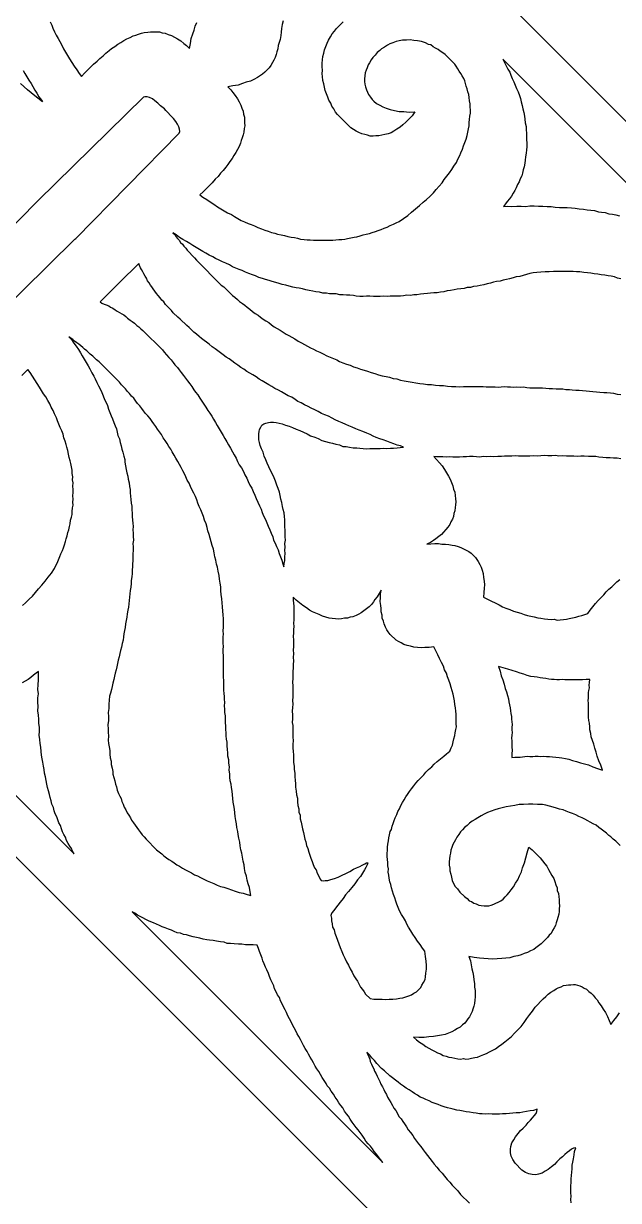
# Model space of a CAD drawing. Extents: x -535 to 535, y -535 to 535.
# Drawn here: x 187.3 to 256.1, y 240.6 to 376.6 of the extents above; entities that cross this region are included whole.
import ezdxf

# ---------------------------------------------------------------- set-up
doc = ezdxf.new("R2010")
doc.units = 0
doc.layers.add('LAYER_1', color=18, linetype='CONTINUOUS')
doc.layers.add('LAYER_2', color=150, linetype='CONTINUOUS')

msp = doc.modelspace()

# ---------------------------------------------------------------- linework, layer by layer
at = {"layer": 'LAYER_1'}
for points in [[(190.41, 376.82), (190.58, 376.43), (190.7, 376.07), (190.9, 375.65), (191.07, 375.26), (191.3, 374.87), (191.5, 374.52), (191.74, 374.13), (191.94, 373.71), (192.17, 373.32), (192.41, 372.93), (192.64, 372.54), (192.91, 372.12), (193.18, 371.7), (193.46, 371.28), (193.73, 370.86), (194, 370.51), (194.38, 370.89), (194.72, 371.23), (195.06, 371.57), (195.4, 371.91), (195.81, 372.25), (196.15, 372.59), (196.53, 372.9), (196.83, 373.2), (197.2, 373.51), (197.5, 373.74), (197.88, 373.97), (198.21, 374.24), (198.55, 374.43), (198.92, 374.67), (199.25, 374.86), (199.62, 375.02), (199.99, 375.18), (200.28, 375.27), (200.61, 375.39), (200.94, 375.51), (201.27, 375.57), (201.67, 375.62), (202, 375.67), (202.32, 375.65), (202.68, 375.66), (203.01, 375.64), (203.33, 375.55), (203.69, 375.49), (204.04, 375.36), (204.4, 375.23), (204.75, 375.03), (205.11, 374.83), (205.49, 374.6), (205.84, 374.32), (206.16, 374.08), (206.5, 373.74), (206.6, 374.32), (206.7, 374.9), (206.87, 375.42), (207.03, 375.86), (207.16, 376.33), (207.36, 376.74)], [(217.31, 376.93), (217.22, 376.49), (217.12, 376.05), (217.1, 375.62), (217.05, 375.22), (216.96, 374.78), (216.87, 374.41), (216.75, 374.08), (216.69, 373.68), (216.57, 373.35), (216.52, 373.02), (216.4, 372.69), (216.24, 372.4), (216.08, 372.1), (215.89, 371.77), (215.69, 371.5), (215.47, 371.28), (215.2, 371.01), (214.94, 370.75), (214.6, 370.55), (214.34, 370.36), (213.94, 370.16), (213.53, 369.96), (213.05, 369.83), (212.61, 369.67), (212.1, 369.5), (211.52, 369.4), (210.93, 369.31), (211.28, 368.96), (211.52, 368.65), (211.79, 368.3), (212.03, 367.91), (212.23, 367.56), (212.43, 367.2), (212.56, 366.85), (212.69, 366.49), (212.74, 366.13), (212.84, 365.81), (212.86, 365.49), (212.84, 365.13), (212.87, 364.8), (212.82, 364.47), (212.76, 364.07), (212.71, 363.75), (212.59, 363.42), (212.46, 363.09), (212.38, 362.79), (212.22, 362.42), (212.06, 362.06), (211.86, 361.72), (211.63, 361.35), (211.43, 361.02), (211.17, 360.68), (210.93, 360.31), (210.7, 360.01), (210.4, 359.63), (210.09, 359.33), (209.79, 358.95), (209.45, 358.61), (209.1, 358.2), (208.76, 357.86), (208.42, 357.52), (208.08, 357.18), (207.7, 356.8), (208.05, 356.53), (208.48, 356.26), (208.9, 355.99), (209.32, 355.72), (209.74, 355.45), (210.13, 355.21), (210.51, 354.98), (210.9, 354.74), (211.33, 354.54), (211.71, 354.31), (212.07, 354.1), (212.45, 353.87), (212.84, 353.71), (213.27, 353.51), (213.62, 353.38), (214.01, 353.22), (214.41, 353.05), (214.8, 352.89), (215.19, 352.73), (215.58, 352.63), (215.97, 352.47), (216.36, 352.38), (216.68, 352.29), (217.08, 352.19), (217.47, 352.1), (217.86, 352.01), (218.26, 351.92), (218.62, 351.87), (218.98, 351.81), (219.33, 351.68), (219.73, 351.66), (220.09, 351.61), (220.45, 351.62), (220.81, 351.56), (221.17, 351.58), (221.57, 351.56), (221.93, 351.58), (222.29, 351.59), (222.69, 351.58), (223.05, 351.59), (223.41, 351.61), (223.74, 351.66), (224.1, 351.67), (224.46, 351.69), (224.76, 351.78), (225.12, 351.86), (225.52, 351.92), (225.85, 351.97), (226.22, 352.06), (226.55, 352.18), (226.91, 352.27), (227.28, 352.36), (227.61, 352.48), (227.97, 352.57), (228.3, 352.69), (228.63, 352.82), (229, 352.98), (229.33, 353.1), (229.7, 353.26), (230.07, 353.42), (230.37, 353.58), (230.74, 353.74), (231.22, 354.09), (231.71, 354.43), (232.16, 354.81), (232.61, 355.2), (233.06, 355.58), (233.51, 355.96), (233.88, 356.26), (234.26, 356.64), (234.68, 357.06), (234.98, 357.43), (235.36, 357.81), (235.7, 358.22), (235.94, 358.6), (236.24, 358.97), (236.55, 359.35), (236.82, 359.76), (237.05, 360.13), (237.33, 360.54), (237.52, 360.94), (237.72, 361.35), (237.85, 361.68), (238.04, 362.09), (238.17, 362.49), (238.33, 362.86), (238.46, 363.26), (238.58, 363.67), (238.64, 364.07), (238.73, 364.43), (238.82, 364.8), (238.83, 365.16), (238.85, 365.52), (238.9, 365.92), (238.95, 366.25), (238.97, 366.61), (238.91, 366.97), (238.93, 367.33), (238.87, 367.69), (238.82, 368.05), (238.76, 368.41), (238.66, 368.73), (238.57, 369.05), (238.48, 369.37), (238.38, 369.69), (238.32, 369.98), (238.19, 370.26), (238.02, 370.58), (237.85, 370.83), (237.65, 371.11), (237.52, 371.39), (237.31, 371.67), (237.14, 371.91), (236.04, 373.02), (235.76, 373.23), (235.48, 373.43), (235.23, 373.6), (234.91, 373.77), (234.67, 373.94), (234.39, 374.14), (234.1, 374.2), (233.78, 374.37), (233.32, 374.53), (232.85, 374.62), (232.42, 374.67), (231.99, 374.72), (231.56, 374.7), (231.12, 374.68), (230.72, 374.63), (230.36, 374.54), (229.99, 374.38), (229.66, 374.26), (229.36, 374.1), (229.03, 373.9), (228.69, 373.71), (228.47, 373.48), (228.17, 373.25), (227.94, 372.95), (227.67, 372.69), (227.48, 372.43), (227.28, 372.09), (227.16, 371.83), (227.04, 371.5), (226.92, 371.24), (226.8, 370.91), (226.75, 370.59), (226.73, 370.22), (226.72, 369.93), (226.74, 369.61), (226.84, 369.29), (226.93, 368.97), (227.06, 368.68), (227.19, 368.4), (227.4, 368.12), (227.6, 367.84), (227.81, 367.63), (228.12, 367.39), (228.48, 367.19), (228.83, 366.99), (229.22, 366.83), (229.68, 366.67), (230.18, 366.55), (230.72, 366.46), (231.26, 366.45), (231.87, 366.37), (232.53, 366.4), (232.22, 365.95), (231.84, 365.57), (231.5, 365.23), (231.16, 364.89), (230.82, 364.62), (230.45, 364.39), (230.11, 364.19), (229.78, 364), (229.45, 363.87), (229.08, 363.79), (228.72, 363.7), (228.39, 363.65), (228.03, 363.63), (227.7, 363.58), (227.38, 363.6), (227.06, 363.7), (226.74, 363.79), (226.41, 363.88), (226.06, 364.01), (225.74, 364.18), (225.46, 364.38), (225.14, 364.55), (223.59, 366.11), (223.38, 366.39), (223.18, 366.74), (222.94, 367.06), (222.81, 367.41), (222.61, 367.76), (222.48, 368.12), (222.32, 368.51), (222.19, 368.87), (222.1, 369.26), (222.01, 369.65), (221.92, 370.05), (221.86, 370.48), (221.84, 370.8), (221.86, 371.24), (221.84, 371.63), (221.82, 372.03), (221.88, 372.43), (221.89, 372.79), (222.02, 373.19), (222.11, 373.56), (222.24, 373.96), (222.4, 374.33), (222.56, 374.7), (222.79, 375.07), (222.99, 375.41), (223.25, 375.74), (223.48, 376.04), (223.86, 376.42), (224.24, 376.8)], [(263.84, 351.34), (242.7, 372.48), (242.9, 372.13), (243.1, 371.71), (243.3, 371.36), (243.5, 371), (243.63, 370.65), (243.79, 370.26), (243.96, 369.87), (244.12, 369.48), (244.28, 369.09), (244.48, 368.73), (244.61, 368.31), (244.74, 367.95), (244.83, 367.56), (244.92, 367.16), (245.01, 366.77), (245.14, 366.34), (245.19, 365.91), (245.25, 365.55), (245.3, 365.12), (245.39, 364.73), (245.41, 364.33), (245.43, 363.93), (245.45, 363.54), (245.43, 363.17), (245.49, 362.82), (245.47, 362.38), (245.45, 362.02), (245.4, 361.62), (245.34, 361.22), (245.29, 360.82), (245.24, 360.49), (245.15, 360.05), (245.06, 359.69), (244.97, 359.32), (244.88, 359.03), (244.72, 358.66), (244.6, 358.33), (244.4, 358), (244.24, 357.63), (244.09, 357.33), (243.89, 357), (243.7, 356.66), (243.47, 356.36), (243.2, 356.03), (243, 355.77), (242.77, 355.47), (243.28, 355.49), (243.75, 355.47), (244.33, 355.5), (244.84, 355.52), (245.34, 355.47), (245.81, 355.53), (246.32, 355.55), (246.82, 355.5), (247.33, 355.52), (247.83, 355.47), (248.3, 355.46), (248.74, 355.41), (249.24, 355.36), (249.71, 355.34), (250.14, 355.36), (250.65, 355.31), (251.08, 355.26), (251.51, 355.2), (252.01, 355.15), (252.44, 355.1), (252.88, 355.05), (253.31, 354.99), (253.74, 354.87), (254.09, 354.81), (254.53, 354.76), (254.95, 354.63), (255.38, 354.58), (255.78, 354.49), (256.17, 354.4)], [(187.27, 371.19), (187.47, 370.83), (187.71, 370.45), (187.94, 370.06), (188.18, 369.67), (188.38, 369.32), (188.62, 368.93), (188.85, 368.55), (189.09, 368.16), (189.4, 367.77), (189.51, 367.58), (188.63, 368.27), (187.79, 368.96), (186.97, 369.67)], [(181.11, 339.76), (193.24, 351.68), (193.35, 351.79), (205.31, 363.96), (205.36, 364.14), (205.33, 364.4), (205.27, 364.68), (205.1, 365), (204.9, 365.28), (204.63, 365.63), (204.32, 365.94), (203.94, 366.39), (203.76, 366.57), (203.59, 366.74), (203.14, 367.12), (202.83, 367.43), (202.48, 367.7), (202.2, 367.91), (201.88, 368.07), (201.59, 368.13), (201.34, 368.16), (201.16, 368.11), (188.99, 356.15), (188.88, 356.04), (176.95, 343.91)], [(256.35, 347.11), (255.96, 347.2), (255.61, 347.33), (255.21, 347.42), (254.89, 347.44), (254.49, 347.53), (254.06, 347.58), (253.7, 347.64), (253.27, 347.69), (252.88, 347.78), (252.48, 347.8), (252.05, 347.85), (251.62, 347.91), (251.22, 347.93), (250.83, 347.94), (250.36, 347.96), (249.92, 347.94), (249.45, 347.96), (249.02, 347.94), (248.55, 347.95), (248.04, 347.93), (247.61, 347.91), (247.1, 347.89), (246.63, 347.83), (246.19, 347.81), (245.83, 347.72), (245.43, 347.6), (245.06, 347.51), (244.66, 347.38), (244.26, 347.33), (243.89, 347.24), (243.49, 347.11), (243.12, 347.02), (242.76, 346.94), (242.39, 346.85), (241.99, 346.79), (241.63, 346.71), (241.26, 346.62), (240.9, 346.53), (240.49, 346.4), (240.09, 346.35), (239.73, 346.26), (239.33, 346.21), (238.96, 346.12), (238.6, 346.1), (238.24, 346.01), (237.84, 345.96), (237.44, 345.91), (237.07, 345.82), (236.67, 345.76), (236.27, 345.71), (235.9, 345.62), (235.51, 345.57), (235.11, 345.51), (234.74, 345.5), (234.34, 345.44), (233.98, 345.43), (233.58, 345.37), (233.18, 345.32), (232.78, 345.27), (232.42, 345.25), (232.02, 345.2), (231.62, 345.21), (231.22, 345.16), (230.89, 345.11), (230.46, 345.09), (230.14, 345.11), (229.7, 345.09), (229.34, 345.08), (228.94, 345.09), (228.51, 345.08), (228.15, 345.06), (227.75, 345.08), (227.35, 345.1), (226.96, 345.12), (226.56, 345.06), (226.16, 345.08), (225.76, 345.1), (225.44, 345.19), (225.04, 345.21), (224.65, 345.23), (224.25, 345.25), (223.85, 345.27), (223.46, 345.36), (223.06, 345.38), (222.67, 345.39), (222.31, 345.45), (221.91, 345.47), (221.52, 345.56), (221.09, 345.61), (220.73, 345.67), (220.33, 345.76), (219.94, 345.85), (219.55, 345.94), (219.15, 346.03), (218.83, 346.06), (218.44, 346.15), (218.01, 346.27), (217.61, 346.36), (217.22, 346.45), (216.87, 346.58), (216.47, 346.67), (216.04, 346.8), (215.69, 346.93), (215.29, 347.02), (214.94, 347.15), (214.51, 347.27), (214.12, 347.44), (213.76, 347.57), (213.37, 347.73), (212.98, 347.89), (212.59, 348.06), (212.24, 348.19), (211.85, 348.35), (211.46, 348.51), (211.1, 348.71), (210.68, 348.91), (210.29, 349.07), (209.94, 349.28), (209.51, 349.47), (209.19, 349.64), (208.77, 349.84), (208.38, 350.07), (208.03, 350.28), (207.64, 350.51), (207.26, 350.75), (206.87, 350.98), (206.52, 351.18), (206.13, 351.42), (205.74, 351.66), (205.35, 351.89), (204.97, 352.2), (204.58, 352.44), (204.79, 352.23), (204.93, 352.02), (205.1, 351.77), (205.3, 351.56), (205.47, 351.32), (205.68, 351.11), (205.85, 350.87), (206.06, 350.66), (206.23, 350.41), (207.09, 349.55), (207.3, 349.27), (210.17, 346.39), (210.45, 346.19), (211.45, 345.19), (211.73, 344.98), (212.05, 344.74), (212.29, 344.5), (212.61, 344.26), (212.89, 344.06), (213.17, 343.85), (213.48, 343.61), (213.76, 343.34), (214.07, 343.1), (214.42, 342.9), (214.7, 342.69), (215.02, 342.45), (215.3, 342.25), (215.65, 342.05), (215.97, 341.81), (216.28, 341.57), (216.63, 341.37), (216.99, 341.17), (217.3, 340.93), (217.65, 340.73), (217.97, 340.56), (218.32, 340.36), (218.68, 340.16), (219.06, 339.92), (219.42, 339.72), (219.77, 339.52), (220.12, 339.32), (220.47, 339.12), (220.83, 338.99), (221.18, 338.79), (221.57, 338.62), (221.96, 338.46), (222.35, 338.22), (222.74, 338.06), (223.13, 337.9), (223.52, 337.73), (223.84, 337.57), (224.23, 337.4), (224.62, 337.24), (225.05, 337.12), (225.44, 336.95), (225.87, 336.83), (226.26, 336.66), (226.68, 336.54), (227.08, 336.45), (227.47, 336.28), (227.9, 336.16), (228.32, 336.03), (228.75, 335.91), (229.22, 335.82), (229.61, 335.73), (230.04, 335.6), (230.47, 335.55), (230.86, 335.39), (231.29, 335.33), (231.76, 335.24), (232.22, 335.16), (232.66, 335.1), (233.12, 335.02), (233.55, 334.96), (233.98, 334.91), (234.45, 334.89), (234.92, 334.81), (235.39, 334.79), (235.86, 334.78), (236.32, 334.69), (236.79, 334.67), (237.26, 334.66), (237.73, 334.64), (238.17, 334.66), (238.63, 334.65), (239, 334.66), (239.36, 334.68), (239.68, 334.66), (240.05, 334.67), (240.44, 334.65), (240.77, 334.63), (241.09, 334.61), (241.45, 334.63), (241.82, 334.64), (242.17, 334.59), (242.5, 334.64), (242.86, 334.65), (243.26, 334.63), (243.58, 334.61), (243.98, 334.59), (244.34, 334.61), (244.74, 334.59), (245.1, 334.61), (245.46, 334.55), (245.82, 334.5), (246.18, 334.51), (246.54, 334.53), (246.94, 334.51), (247.3, 334.52), (247.66, 334.47), (248.06, 334.45), (248.46, 334.43), (248.85, 334.41), (249.25, 334.39), (249.65, 334.38), (250, 334.32), (250.4, 334.3), (250.73, 334.28), (251.12, 334.26), (251.52, 334.24), (251.92, 334.22), (252.35, 334.17), (252.71, 334.11), (253.1, 334.1), (253.53, 334.04), (253.93, 334.02), (254.36, 333.97), (254.72, 333.99), (255.16, 333.93), (255.51, 333.88), (255.91, 333.79), (256.34, 333.73)], [(187.18, 309.35), (187.55, 309.65), (187.97, 310.07), (188.35, 310.45), (188.69, 310.86), (189.04, 311.27), (189.42, 311.72), (189.8, 312.17), (190.18, 312.62), (190.53, 313.11), (190.91, 313.63), (191.03, 313.96), (191.19, 314.26), (191.35, 314.63), (191.51, 315), (191.64, 315.33), (191.8, 315.7), (191.92, 316.03), (192.04, 316.36), (192.17, 316.76), (192.26, 317.05), (192.34, 317.42), (192.43, 317.78), (192.56, 318.11), (192.64, 318.48), (192.7, 318.81), (192.75, 319.21), (192.84, 319.57), (192.92, 319.87), (192.94, 320.23), (192.99, 320.63), (193.04, 320.95), (193.02, 321.28), (193.04, 321.64), (193.02, 322.04), (193.04, 322.4), (193.05, 322.76), (193.03, 323.16), (193.05, 323.52), (192.99, 323.88), (193.01, 324.24), (192.95, 324.6), (192.93, 325), (192.84, 325.39), (192.79, 325.75), (192.69, 326.07), (192.6, 326.46), (192.51, 326.86), (192.42, 327.25), (192.33, 327.65), (192.23, 327.97), (192.14, 328.36), (191.98, 328.75), (191.89, 329.14), (191.73, 329.53), (191.56, 329.92), (191.4, 330.31), (191.23, 330.71), (191.11, 331.06), (190.91, 331.49), (190.74, 331.88), (190.51, 332.26), (190.35, 332.65), (190.11, 333.04), (189.91, 333.47), (189.64, 333.81), (189.4, 334.2), (189.17, 334.59), (188.9, 335.01), (188.63, 335.43), (188.36, 335.85), (188.08, 336.28), (187.81, 336.63), (187.43, 336.25), (187.13, 335.94)], [(256.34, 326.32), (255.91, 326.38), (255.51, 326.4), (255.11, 326.41), (254.64, 326.43), (254.25, 326.45), (253.81, 326.5), (253.46, 326.56), (252.99, 326.57), (252.59, 326.59), (252.12, 326.61), (251.72, 326.63), (251.32, 326.57), (250.89, 326.62), (250.46, 326.61), (250.06, 326.62), (249.59, 326.64), (249.16, 326.62), (248.8, 326.68), (248.36, 326.66), (247.89, 326.67), (247.5, 326.69), (247.1, 326.64), (246.66, 326.62), (246.27, 326.64), (245.83, 326.62), (245.4, 326.6), (245, 326.62), (244.53, 326.63), (244.14, 326.65), (243.74, 326.6), (243.34, 326.61), (242.9, 326.6), (242.54, 326.58), (242.11, 326.56), (241.67, 326.54), (241.28, 326.56), (240.84, 326.54), (240.44, 326.56), (240.04, 326.5), (239.65, 326.52), (239.29, 326.58), (238.85, 326.56), (238.49, 326.54), (238.13, 326.53), (237.7, 326.51), (237.33, 326.49), (236.94, 326.51), (236.54, 326.53), (236.18, 326.51), (235.78, 326.53), (235.42, 326.52), (235.02, 326.53), (234.74, 326.59), (235.04, 326.21), (235.39, 325.86), (235.7, 325.48), (235.97, 325.06), (236.2, 324.67), (236.41, 324.32), (236.61, 323.97), (236.77, 323.58), (236.93, 323.19), (237.02, 322.79), (237.15, 322.44), (237.21, 322.08), (237.23, 321.68), (237.28, 321.32), (237.23, 320.99), (237.18, 320.67), (237.17, 320.31), (237.04, 319.97), (236.99, 319.65), (236.87, 319.32), (236.71, 319.02), (236.56, 318.72), (236.33, 318.42), (236.1, 318.13), (235.86, 317.83), (235.6, 317.56), (235.3, 317.33), (234.96, 317.06), (234.7, 316.87), (234.33, 316.64), (233.92, 316.44), (234.4, 316.5), (234.83, 316.52), (235.27, 316.53), (235.66, 316.44), (236.06, 316.43), (236.45, 316.41), (236.85, 316.32), (237.17, 316.29), (237.53, 316.16), (237.85, 316.07), (238.17, 315.9), (238.48, 315.74), (238.77, 315.61), (239.05, 315.4), (239.53, 314.92), (239.7, 314.67), (239.87, 314.43), (240.04, 314.11), (240.2, 313.79), (240.33, 313.43), (240.42, 313.04), (240.48, 312.61), (240.53, 312.18), (240.58, 311.75), (240.53, 311.35), (240.51, 310.84), (240.45, 310.3), (240.94, 310.1), (241.4, 309.87), (241.83, 309.67), (242.29, 309.44), (242.67, 309.2), (243.06, 309.04), (243.53, 308.88), (243.92, 308.71), (244.35, 308.59), (244.77, 308.46), (245.16, 308.3), (245.56, 308.21), (245.95, 308.12), (246.34, 308.03), (246.74, 307.94), (247.1, 307.88), (247.53, 307.83), (247.89, 307.77), (248.28, 307.75), (248.65, 307.77), (248.97, 307.67), (249.33, 307.69), (249.73, 307.74), (250.06, 307.79), (250.38, 307.84), (250.75, 307.93), (251.12, 308.02), (251.48, 308.11), (251.85, 308.2), (252.18, 308.32), (252.51, 308.44), (252.81, 308.82), (253.12, 309.19), (253.42, 309.57), (253.73, 309.94), (254.03, 310.25), (254.37, 310.59), (254.64, 310.92), (254.94, 311.23), (255.28, 311.5), (255.58, 311.8), (255.89, 312.1), (256.22, 312.37)], [(172.02, 301.8), (193.16, 280.66), (192.99, 280.98), (192.86, 281.26), (192.66, 281.54), (192.49, 281.86), (192.29, 282.21), (192.16, 282.57), (191.99, 282.88), (191.83, 283.2), (191.7, 283.56), (191.57, 283.91), (191.4, 284.23), (191.27, 284.59), (191.15, 284.94), (190.98, 285.26), (190.85, 285.62), (190.76, 286.01), (190.6, 286.4), (190.5, 286.79), (190.38, 287.15), (190.32, 287.51), (190.19, 287.94), (190.1, 288.33), (190.01, 288.72), (189.92, 289.12), (189.87, 289.55), (189.74, 289.98), (189.69, 290.41), (189.63, 290.77), (189.54, 291.23), (189.45, 291.63), (189.4, 292.06), (189.35, 292.49), (189.3, 292.99), (189.24, 293.42), (189.19, 293.85), (189.14, 294.36), (189.16, 294.79), (189.15, 295.26), (189.1, 295.77), (189.08, 296.23), (189.03, 296.67), (188.98, 297.17), (189, 297.68), (188.95, 298.18), (188.97, 298.69), (189.03, 299.16), (188.98, 299.66), (189, 300.17), (189.03, 300.75), (189.05, 301.26), (189.03, 301.73), (188.77, 301.53), (188.47, 301.3), (188.14, 301.04), (187.84, 300.81), (187.5, 300.61), (187.17, 300.41)], [(256.27, 281.61), (255.75, 282.13), (255.47, 282.34), (255.19, 282.61), (254.95, 282.78), (254.67, 283.06), (254.39, 283.27), (254.08, 283.5), (253.8, 283.71), (253.48, 283.95), (253.16, 284.11), (252.81, 284.32), (252.53, 284.45), (252.18, 284.65), (251.86, 284.82), (251.47, 284.98), (251.15, 285.15), (250.76, 285.31), (250.4, 285.44), (250.01, 285.6), (249.66, 285.73), (249.26, 285.82), (248.91, 285.95), (248.51, 286.04), (248.09, 286.17), (247.69, 286.26), (247.3, 286.35), (246.69, 286.36), (246.18, 286.41), (245.67, 286.38), (245.09, 286.36), (244.59, 286.34), (244.08, 286.24), (243.57, 286.15), (243.1, 286.09), (242.62, 285.96), (242.18, 285.87), (241.78, 285.74), (241.34, 285.58), (240.93, 285.45), (240.53, 285.25), (240.19, 285.06), (239.82, 284.82), (239.49, 284.63), (239.15, 284.43), (238.86, 284.2), (238.59, 283.94), (238.29, 283.71), (238.06, 283.41), (237.83, 283.18), (237.6, 282.88), (237.37, 282.58), (237.22, 282.29), (237.06, 281.99), (236.94, 281.73), (236.82, 281.4), (236.69, 281.07), (236.64, 280.74), (236.59, 280.42), (236.54, 280.09), (236.52, 279.73), (236.51, 279.36), (236.56, 279.01), (236.59, 278.68), (236.68, 278.29), (236.77, 277.97), (236.86, 277.57), (236.99, 277.22), (237.19, 276.86), (237.47, 276.59), (237.74, 276.24), (238.26, 275.72), (238.58, 275.48), (238.82, 275.24), (239.07, 275.14), (239.35, 274.94), (239.63, 274.88), (239.92, 274.74), (240.2, 274.69), (240.53, 274.66), (240.78, 274.64), (241.07, 274.65), (241.36, 274.74), (241.66, 274.82), (241.91, 274.94), (242.17, 275.06), (242.47, 275.22), (242.73, 275.41), (242.99, 275.68), (243.22, 275.9), (243.45, 276.2), (243.68, 276.5), (243.95, 276.84), (244.15, 277.25), (244.42, 277.65), (244.62, 278.13), (244.86, 278.58), (244.99, 279.05), (245.19, 279.6), (245.36, 280.19), (245.53, 280.78), (245.71, 281.43), (246.09, 281.13), (247.03, 280.19), (247.3, 279.84), (247.57, 279.49), (247.78, 279.21), (247.98, 278.86), (248.18, 278.51), (248.38, 278.16), (248.58, 277.8), (248.71, 277.45), (248.84, 277.09), (248.97, 276.74), (248.99, 276.41), (249.12, 276.06), (249.18, 275.7), (249.2, 275.37), (249.22, 274.98), (249.24, 274.65), (249.22, 274.29), (249.21, 274), (249.16, 273.67), (249.07, 273.31), (248.98, 273.01), (248.86, 272.68), (248.78, 272.39), (248.62, 272.09), (248.46, 271.8), (248.27, 271.46), (248.04, 271.24), (247.85, 270.98), (247.62, 270.75), (247.39, 270.52), (247.13, 270.26), (246.83, 270.03), (246.53, 269.8), (246.27, 269.61), (245.9, 269.44), (245.56, 269.25), (245.16, 269.12), (244.83, 269), (244.43, 268.87), (243.99, 268.78), (243.51, 268.65), (243.04, 268.59), (242.57, 268.54), (242.06, 268.52), (241.56, 268.49), (241.01, 268.5), (240.51, 268.55), (240.01, 268.6), (239.4, 268.69), (238.79, 268.77), (238.95, 268.3), (239.03, 267.84), (239.12, 267.37), (239.25, 266.94), (239.3, 266.51), (239.35, 266.08), (239.41, 265.65), (239.42, 265.25), (239.52, 264.86), (239.5, 264.5), (239.52, 264.1), (239.47, 263.77), (239.41, 263.37), (239.36, 263.05), (239.24, 262.72), (239.15, 262.42), (239, 262.13), (238.84, 261.83), (238.65, 261.57), (238.49, 261.35), (238.3, 261.08), (238.04, 260.89), (237.77, 260.63), (237.48, 260.47), (237.14, 260.27), (236.81, 260.08), (236.44, 259.92), (236.04, 259.79), (235.6, 259.7), (235.16, 259.61), (234.69, 259.55), (234.15, 259.49), (233.6, 259.43), (232.99, 259.44), (232.37, 259.45), (232.72, 259.17), (233.07, 258.9), (233.46, 258.66), (233.81, 258.39), (234.16, 258.19), (234.51, 257.99), (234.8, 257.86), (235.15, 257.66), (235.5, 257.53), (235.82, 257.36), (236.14, 257.27), (236.46, 257.17), (236.82, 257.12), (237.14, 257.02), (237.5, 256.96), (237.83, 256.94), (238.15, 256.99), (238.44, 256.93), (238.77, 256.98), (239.1, 257.04), (239.46, 257.12), (239.79, 257.17), (240.12, 257.3), (240.49, 257.46), (240.82, 257.58), (241.15, 257.78), (241.56, 257.98), (241.86, 258.13), (242.19, 258.4), (242.6, 258.67), (242.94, 258.94), (243.31, 259.25), (243.69, 259.55), (244.07, 259.93), (244.41, 260.27), (244.82, 260.69), (245.17, 261.17), (245.48, 261.62), (245.83, 262.1), (246.13, 262.48), (246.44, 262.93), (246.74, 263.23), (247.05, 263.6), (247.35, 263.91), (247.69, 264.17), (247.95, 264.44), (248.25, 264.67), (248.59, 264.87), (248.85, 265.06), (249.11, 265.18), (249.44, 265.3), (249.7, 265.42), (250.02, 265.47), (250.28, 265.52), (250.57, 265.53), (250.86, 265.54), (251.08, 265.55), (251.32, 265.46), (251.61, 265.4), (251.86, 265.3), (252.1, 265.13), (252.39, 265), (252.63, 264.76), (252.91, 264.55), (253.15, 264.31), (253.36, 264.03), (253.6, 263.79), (253.8, 263.43), (254.07, 263.08), (254.31, 262.7), (254.55, 262.31), (254.78, 261.85), (255.01, 261.39), (255.17, 260.93), (255.52, 261.41), (255.86, 261.83), (256.17, 262.27)], [(250.6, 240.32), (250.58, 240.71), (250.59, 241.08), (250.57, 241.47), (250.56, 241.87), (250.58, 242.3), (250.59, 242.67), (250.61, 243.1), (250.63, 243.46), (250.68, 243.86), (250.73, 244.26), (250.72, 244.66), (250.8, 245.02), (250.86, 245.42), (250.95, 245.86), (251, 246.26), (251.13, 246.66), (250.88, 246.62), (250.65, 246.54), (250.39, 246.34), (250.13, 246.15), (249.87, 245.89), (249.6, 245.62), (249.3, 245.39), (248.96, 245.05), (248.66, 244.75), (248.32, 244.48), (247.95, 244.17), (247.61, 243.98), (247.24, 243.75), (246.84, 243.62), (246.51, 243.57), (246.11, 243.59), (245.72, 243.68), (245.33, 243.84), (244.91, 244.11), (244.11, 244.91), (243.84, 245.33), (243.68, 245.72), (243.59, 246.11), (243.57, 246.51), (243.62, 246.84), (243.75, 247.24), (243.98, 247.61), (244.17, 247.95), (244.48, 248.32), (244.75, 248.66), (245.05, 248.96), (245.39, 249.3), (245.62, 249.6), (245.89, 249.87), (246.15, 250.13), (246.34, 250.39), (246.54, 250.65), (246.62, 250.88), (246.66, 251.13), (246.26, 251), (245.86, 250.95), (245.42, 250.86), (245.02, 250.8), (244.66, 250.72), (244.26, 250.73), (243.86, 250.68), (243.46, 250.63), (243.1, 250.61), (242.67, 250.59), (242.3, 250.58), (241.87, 250.56), (241.47, 250.57), (241.08, 250.59), (240.71, 250.58), (240.32, 250.6), (239.99, 250.62), (239.63, 250.67), (239.27, 250.73), (238.84, 250.78), (238.48, 250.84), (238.13, 250.9), (237.73, 250.99), (237.37, 251.04), (236.98, 251.13), (236.66, 251.23), (236.3, 251.29), (235.94, 251.41), (235.59, 251.54), (235.23, 251.67), (234.88, 251.8), (234.52, 251.93), (234.2, 252.1), (233.81, 252.26), (233.49, 252.43), (233.14, 252.55), (232.86, 252.76), (232.51, 252.96), (232.23, 253.16), (231.87, 253.37), (231.52, 253.57), (231.21, 253.81), (230.89, 254.05), (230.61, 254.25), (230.3, 254.49), (229.95, 254.76), (229.63, 255), (229.04, 255.59), (228.7, 255.86), (228.14, 256.42), (227.87, 256.77), (227.56, 257.08), (227.28, 257.43), (226.97, 257.74), (227.07, 257.49), (227.2, 257.21), (227.33, 256.92), (227.39, 256.64), (227.52, 256.35), (227.66, 256.07), (227.79, 255.79), (227.89, 255.54), (228.05, 255.22), (228.18, 254.94), (228.32, 254.65), (228.48, 254.34), (228.62, 254.05), (228.78, 253.73), (228.95, 253.42), (229.08, 253.13), (229.25, 252.82), (229.38, 252.53), (229.55, 252.21), (229.75, 251.93), (229.95, 251.58), (230.12, 251.26), (230.32, 250.98), (230.52, 250.63), (230.69, 250.31), (230.97, 250.04), (231.13, 249.72), (231.34, 249.44), (231.58, 249.12), (231.78, 248.77), (232.02, 248.46), (232.29, 248.11), (232.49, 247.76), (232.73, 247.44), (232.97, 247.13), (233.21, 246.81), (233.48, 246.46), (233.72, 246.15), (234, 245.8), (234.27, 245.45), (234.54, 245.1), (234.78, 244.78), (235.06, 244.44), (235.33, 244.09), (235.68, 243.74), (235.95, 243.39), (236.26, 243.01), (236.57, 242.7), (236.84, 242.35), (237.5, 241.69), (237.81, 241.3), (238.85, 240.27)]]:
    msp.add_lwpolyline(points, dxfattribs=at)
for points in [[(230.89, 327.8), (230.49, 327.89), (230.1, 328.05), (229.67, 328.18), (229.28, 328.34), (228.89, 328.5), (228.47, 328.63), (228.07, 328.79), (227.72, 328.92), (227.37, 329.12), (226.98, 329.29), (226.51, 329.45), (226.12, 329.61), (225.73, 329.77), (225.31, 329.97), (224.92, 330.13), (224.56, 330.26), (224.14, 330.46), (223.75, 330.62), (223.32, 330.82), (222.97, 331.02), (222.54, 331.22), (222.15, 331.39), (221.76, 331.55), (221.38, 331.78), (220.99, 331.95), (220.56, 332.15), (220.21, 332.35), (219.78, 332.55), (219.4, 332.78), (219.01, 332.94), (218.69, 333.18), (218.31, 333.42), (217.91, 333.58), (217.53, 333.82), (217.14, 334.05), (216.79, 334.26), (216.36, 334.45), (216.01, 334.65), (215.66, 334.86), (215.27, 335.09), (214.88, 335.33), (214.53, 335.53), (214.18, 335.8), (213.83, 336), (213.48, 336.2), (213.12, 336.41), (212.78, 336.68), (212.42, 336.88), (212.07, 337.15), (211.72, 337.36), (211.37, 337.63), (211.06, 337.87), (210.74, 338.04), (210.39, 338.31), (210.08, 338.55), (209.76, 338.79), (209.45, 339.03), (209.13, 339.26), (208.78, 339.54), (208.47, 339.78), (208.19, 339.98), (207.87, 340.22), (207.63, 340.46), (207.32, 340.7), (207, 340.94), (206.45, 341.5), (206.17, 341.7), (205.41, 342.46), (205.13, 342.67), (204.61, 343.18), (204.4, 343.46), (203.71, 344.16), (203.51, 344.44), (203.3, 344.64), (203.09, 344.92), (202.89, 345.2), (202.68, 345.41), (202.48, 345.69), (202.31, 345.94), (202.14, 346.18), (202, 346.39), (201.83, 346.64), (201.66, 346.88), (201.53, 347.17), (201.36, 347.41), (201.23, 347.7), (201.09, 347.91), (200.96, 348.19), (200.83, 348.4), (200.73, 348.65), (200.63, 348.9), (198.4, 346.67), (196.17, 344.44), (196.38, 344.3), (196.63, 344.2), (196.88, 344.11), (197.16, 343.97), (197.37, 343.84), (197.65, 343.71), (197.9, 343.54), (198.15, 343.37), (198.39, 343.2), (198.67, 343.07), (198.89, 342.93), (199.13, 342.76), (199.34, 342.55), (199.62, 342.35), (199.86, 342.18), (200.14, 341.97), (200.39, 341.73), (200.63, 341.56), (200.87, 341.32), (201.12, 341.15), (203.37, 338.9), (203.57, 338.62), (203.85, 338.34), (204.09, 338.03), (204.37, 337.75), (204.61, 337.44), (204.81, 337.16), (205.09, 336.88), (205.29, 336.6), (205.53, 336.29), (205.8, 335.94), (206.04, 335.62), (206.28, 335.31), (206.52, 334.99), (206.76, 334.68), (207, 334.29), (207.2, 334.01), (207.44, 333.7), (207.67, 333.31), (207.91, 332.99), (208.15, 332.61), (208.39, 332.29), (208.62, 331.91), (208.86, 331.59), (209.06, 331.24), (209.27, 330.89), (209.5, 330.5), (209.7, 330.15), (209.94, 329.76), (210.17, 329.37), (210.38, 329.02), (210.58, 328.67), (210.81, 328.28), (211.01, 327.93), (211.25, 327.54), (211.45, 327.12), (211.65, 326.76), (211.88, 326.38), (212.05, 325.99), (212.25, 325.63), (212.49, 325.25), (212.72, 324.86), (212.88, 324.47), (213.12, 324.08), (213.28, 323.69), (213.48, 323.27), (213.68, 322.91), (213.85, 322.52), (214.04, 322.1), (214.21, 321.71), (214.41, 321.28), (214.57, 320.89), (214.77, 320.47), (214.9, 320.11), (215.06, 319.72), (215.26, 319.3), (215.42, 318.91), (215.58, 318.52), (215.78, 318.09), (215.95, 317.7), (216.11, 317.31), (216.2, 316.92), (216.4, 316.57), (216.56, 316.18), (216.73, 315.78), (216.85, 315.36), (217.02, 314.97), (217.18, 314.58), (217.27, 314.18), (217.4, 313.83), (217.42, 314.19), (217.5, 314.55), (217.52, 314.99), (217.54, 315.35), (217.52, 315.75), (217.54, 316.11), (217.52, 316.51), (217.57, 316.91), (217.55, 317.3), (217.54, 317.7), (217.55, 318.06), (217.53, 318.46), (217.51, 318.86), (217.5, 319.25), (217.48, 319.65), (217.42, 320.08), (217.3, 320.44), (217.24, 320.79), (217.15, 321.26), (217.06, 321.65), (216.97, 322.05), (216.88, 322.44), (216.75, 322.87), (216.59, 323.26), (216.43, 323.72), (216.27, 324.11), (216.07, 324.54), (215.87, 324.96), (215.67, 325.39), (215.47, 325.81), (215.31, 326.2), (215.11, 326.63), (214.99, 327.06), (214.82, 327.45), (214.66, 327.84), (214.6, 328.2), (214.51, 328.52), (214.49, 328.84), (214.5, 329.2), (214.55, 329.46), (214.6, 329.71), (214.72, 329.97), (214.87, 330.2), (215.1, 330.35), (215.32, 330.43), (215.61, 330.52), (215.87, 330.56), (216.19, 330.54), (216.51, 330.52), (216.84, 330.43), (217.19, 330.37), (217.58, 330.21), (218.01, 330.08), (218.4, 329.92), (218.83, 329.72), (219.26, 329.59), (219.68, 329.4), (220.11, 329.2), (220.49, 328.96), (220.96, 328.8), (221.35, 328.64), (221.77, 328.44), (222.2, 328.32), (222.63, 328.19), (223.02, 328.1), (223.41, 328.01), (223.81, 327.92), (224.2, 327.75), (224.59, 327.73), (224.99, 327.64), (225.42, 327.59), (225.82, 327.57), (226.18, 327.52), (226.57, 327.5), (226.97, 327.48), (227.33, 327.49), (227.77, 327.51), (228.16, 327.5), (228.52, 327.51), (228.96, 327.53), (229.28, 327.51), (229.72, 327.53), (230.08, 327.54), (230.51, 327.56), (230.84, 327.61), (231.24, 327.67)], [(195.76, 337.73), (195.31, 338.18), (195.03, 338.39), (194.62, 338.8), (194.37, 338.97), (194.17, 339.18), (193.92, 339.35), (193.71, 339.56), (193.47, 339.73), (193.22, 339.9), (193.01, 340.1), (192.8, 340.24), (192.56, 340.41), (192.87, 340.1), (193.14, 339.68), (193.41, 339.33), (193.65, 338.94), (193.88, 338.55), (194.09, 338.2), (194.32, 337.81), (194.56, 337.43), (194.79, 337.04), (194.99, 336.69), (195.19, 336.26), (195.43, 335.87), (195.59, 335.56), (195.79, 335.13), (195.96, 334.74), (196.16, 334.39), (196.36, 333.96), (196.52, 333.57), (196.68, 333.18), (196.88, 332.83), (197.01, 332.47), (197.14, 332.05), (197.3, 331.66), (197.46, 331.27), (197.59, 330.91), (197.76, 330.52), (197.92, 330.13), (198.05, 329.77), (198.14, 329.38), (198.23, 328.99), (198.39, 328.6), (198.49, 328.2), (198.58, 327.81), (198.67, 327.42), (198.8, 327.06), (198.92, 326.63), (199.01, 326.24), (199.03, 325.91), (199.09, 325.48), (199.18, 325.09), (199.27, 324.7), (199.36, 324.3), (199.42, 323.94), (199.51, 323.55), (199.56, 323.12), (199.62, 322.76), (199.64, 322.36), (199.69, 322), (199.71, 321.61), (199.76, 321.18), (199.82, 320.82), (199.84, 320.42), (199.86, 320.02), (199.88, 319.63), (199.89, 319.23), (199.95, 318.87), (199.97, 318.47), (199.95, 318.11), (199.97, 317.72), (199.99, 317.32), (200.01, 316.92), (199.95, 316.52), (199.97, 316.13), (199.99, 315.73), (199.94, 315.33), (199.96, 314.93), (199.94, 314.57), (199.92, 314.14), (199.91, 313.85), (199.85, 313.45), (199.87, 313.05), (199.82, 312.65), (199.77, 312.25), (199.75, 311.89), (199.7, 311.49), (199.64, 311.09), (199.59, 310.69), (199.57, 310.33), (199.52, 309.93), (199.5, 309.56), (199.45, 309.16), (199.36, 308.8), (199.31, 308.4), (199.25, 308), (199.16, 307.63), (199.11, 307.23), (199.06, 306.83), (198.97, 306.47), (198.91, 306.07), (198.86, 305.74), (198.81, 305.34), (198.72, 304.97), (198.63, 304.54), (198.54, 304.17), (198.45, 303.81), (198.36, 303.44), (198.24, 303.04), (198.18, 302.64), (198.09, 302.27), (198.01, 301.91), (197.92, 301.54), (197.83, 301.18), (197.74, 300.81), (197.65, 300.37), (197.56, 300.01), (197.47, 299.64), (197.35, 299.24), (197.26, 298.87), (197.2, 298.4), (197.18, 297.97), (197.16, 297.46), (197.1, 296.99), (197.12, 296.52), (197.13, 296.05), (197.07, 295.58), (197.09, 295.11), (197.11, 294.71), (197.12, 294.24), (197.1, 293.81), (197.12, 293.41), (197.21, 293.02), (197.27, 292.59), (197.29, 292.19), (197.34, 291.76), (197.43, 291.36), (197.45, 290.97), (197.54, 290.57), (197.63, 290.18), (197.65, 289.86), (197.74, 289.46), (197.87, 289.11), (197.96, 288.71), (198.06, 288.39), (198.15, 288), (198.28, 287.64), (198.44, 287.33), (198.58, 287.04), (198.67, 286.72), (198.84, 286.4), (198.96, 286.05), (199.13, 285.73), (199.3, 285.41), (199.5, 285.13), (199.67, 284.81), (199.8, 284.53), (200.01, 284.25), (200.21, 283.97), (200.41, 283.69), (200.62, 283.41), (200.82, 283.13), (201.03, 282.85), (201.27, 282.61), (201.47, 282.33), (202.69, 281.12), (203, 280.88), (203.28, 280.67), (203.52, 280.43), (203.84, 280.19), (204.12, 279.99), (204.47, 279.79), (204.72, 279.62), (205.03, 279.38), (205.35, 279.21), (205.7, 279.01), (206.05, 278.81), (206.41, 278.61), (206.72, 278.44), (207.08, 278.24), (207.43, 278.11), (207.78, 277.91), (208.14, 277.71), (208.53, 277.54), (208.92, 277.38), (209.31, 277.22), (209.7, 277.05), (210.09, 276.89), (210.48, 276.8), (210.94, 276.64), (211.33, 276.48), (211.76, 276.35), (212.23, 276.19), (212.69, 276.1), (213.15, 275.94), (213.58, 275.82), (213.49, 276.28), (213.41, 276.75), (213.28, 277.18), (213.16, 277.61), (213.07, 278.07), (212.94, 278.5), (212.85, 278.97), (212.8, 279.4), (212.71, 279.79), (212.62, 280.26), (212.53, 280.72), (212.44, 281.12), (212.36, 281.58), (212.3, 282.01), (212.21, 282.48), (212.12, 282.87), (212.07, 283.23), (211.98, 283.7), (211.93, 284.13), (211.84, 284.52), (211.78, 284.95), (211.73, 285.39), (211.68, 285.82), (211.62, 286.25), (211.53, 286.64), (211.51, 287.04), (211.46, 287.47), (211.41, 287.9), (211.35, 288.33), (211.3, 288.69), (211.21, 289.08), (211.15, 289.52), (211.14, 289.91), (211.08, 290.34), (211.1, 290.71), (211.04, 291.14), (211.03, 291.53), (210.94, 291.93), (210.92, 292.32), (210.9, 292.72), (210.85, 293.15), (210.83, 293.55), (210.77, 293.91), (210.75, 294.3), (210.73, 294.63), (210.71, 295.03), (210.69, 295.42), (210.67, 295.82), (210.66, 296.22), (210.64, 296.61), (210.58, 296.97), (210.56, 297.37), (210.54, 297.77), (210.56, 298.13), (210.54, 298.52), (210.52, 298.85), (210.5, 299.17), (210.48, 299.57), (210.46, 299.97), (210.48, 300.33), (210.46, 300.72), (210.44, 301.05), (210.42, 301.45), (210.43, 301.81), (210.42, 302.2), (210.43, 302.57), (210.44, 302.86), (210.43, 303.25), (210.44, 303.62), (210.38, 303.9), (210.4, 304.26), (210.41, 304.63), (210.4, 305.02), (210.37, 305.35), (210.39, 305.71), (210.41, 306.07), (210.38, 306.4), (210.41, 306.9), (210.43, 307.34), (210.41, 307.81), (210.4, 308.28), (210.34, 308.71), (210.29, 309.21), (210.28, 309.68), (210.22, 310.11), (210.17, 310.61), (210.12, 311.05), (210.11, 311.52), (210.05, 311.95), (209.96, 312.41), (209.91, 312.84), (209.82, 313.31), (209.74, 313.78), (209.61, 314.13), (209.52, 314.6), (209.43, 314.99), (209.34, 315.46), (209.25, 315.85), (209.12, 316.28), (209, 316.71), (208.87, 317.13), (208.75, 317.56), (208.62, 317.99), (208.53, 318.38), (208.41, 318.81), (208.24, 319.2), (208.12, 319.63), (207.95, 320.02), (207.79, 320.41), (207.63, 320.8), (207.46, 321.19), (207.33, 321.55), (207.17, 321.94), (207.01, 322.33), (206.81, 322.68), (206.61, 323.11), (206.44, 323.5), (206.24, 323.85), (206.08, 324.24), (205.91, 324.56), (205.71, 324.91), (205.55, 325.3), (205.35, 325.65), (205.15, 326.01), (204.91, 326.39), (204.71, 326.74), (204.51, 327.1), (204.34, 327.41), (204.1, 327.73), (203.9, 328.08), (203.7, 328.43), (203.46, 328.75), (203.26, 329.1), (203.02, 329.42), (202.78, 329.73), (202.61, 330.05), (202.38, 330.36), (202.17, 330.64), (201.93, 330.96), (201.69, 331.27), (201.42, 331.55), (201.18, 331.86), (200.97, 332.14), (200.77, 332.42), (200.49, 332.7), (200.29, 332.98), (200.05, 333.3), (199.81, 333.54), (199.57, 333.85), (199.32, 334.1), (199.09, 334.41), (198.64, 334.86), (198.4, 335.17), (196.04, 337.53)], [(228.43, 310.74), (228.2, 310.37), (227.93, 310.03), (227.74, 309.77), (227.51, 309.47), (227.24, 309.2), (226.94, 308.97), (226.64, 308.74), (226.34, 308.51), (226.05, 308.36), (225.75, 308.2), (225.38, 308.04), (225.06, 307.99), (224.76, 307.9), (224.4, 307.88), (224.07, 307.83), (223.75, 307.78), (223.35, 307.8), (222.99, 307.86), (222.63, 307.91), (222.24, 308.01), (221.88, 308.13), (221.49, 308.3), (221.1, 308.46), (220.71, 308.62), (220.36, 308.83), (220.01, 309.1), (219.59, 309.37), (219.2, 309.68), (218.82, 309.99), (218.47, 310.33), (218.46, 309.97), (218.51, 309.61), (218.54, 309.29), (218.55, 308.89), (218.54, 308.53), (218.56, 308.13), (218.54, 307.7), (218.52, 307.33), (218.54, 306.94), (218.52, 306.58), (218.51, 306.21), (218.49, 305.78), (218.51, 305.38), (218.53, 304.99), (218.51, 304.62), (218.49, 304.19), (218.51, 303.79), (218.49, 303.36), (218.51, 302.96), (218.49, 302.53), (218.47, 302.16), (218.45, 301.73), (218.43, 301.3), (218.42, 300.93), (218.4, 300.5), (218.45, 300.07), (218.43, 299.63), (218.45, 299.24), (218.43, 298.8), (218.41, 298.37), (218.43, 297.97), (218.38, 297.57), (218.36, 297.14), (218.41, 296.7), (218.39, 296.27), (218.37, 295.84), (218.43, 295.48), (218.44, 295.01), (218.43, 294.57), (218.44, 294.18), (218.46, 293.71), (218.44, 293.34), (218.42, 292.91), (218.48, 292.48), (218.5, 292.08), (218.51, 291.61), (218.53, 291.22), (218.58, 290.78), (218.6, 290.39), (218.65, 289.96), (218.67, 289.56), (218.69, 289.16), (218.74, 288.73), (218.76, 288.34), (218.82, 287.9), (218.87, 287.47), (218.96, 287.08), (218.98, 286.68), (219.03, 286.25), (219.12, 285.86), (219.14, 285.46), (219.27, 285.11), (219.29, 284.71), (219.38, 284.31), (219.47, 283.92), (219.56, 283.53), (219.65, 283.13), (219.74, 282.74), (219.83, 282.35), (219.93, 282.03), (220.02, 281.63), (220.15, 281.28), (220.27, 280.85), (220.4, 280.49), (220.53, 280.14), (220.66, 279.78), (220.79, 279.43), (220.95, 279.04), (221.12, 278.79), (221.25, 278.43), (221.45, 278.08), (221.58, 277.73), (221.72, 277.59), (221.93, 277.53), (222.19, 277.57), (222.48, 277.59), (222.84, 277.67), (223.25, 277.8), (223.69, 277.96), (224.13, 278.2), (224.57, 278.37), (225.02, 278.6), (225.43, 278.87), (225.8, 279.03), (226.16, 279.19), (226.46, 279.35), (226.76, 279.51), (226.94, 279.63), (227.09, 279.63), (227.12, 279.6), (227.04, 279.38), (226.88, 279.08), (226.72, 278.79), (226.49, 278.41), (226.26, 278.04), (225.91, 277.63), (225.61, 277.18), (225.26, 276.77), (224.88, 276.32), (224.54, 275.91), (224.27, 275.5), (223.92, 275.08), (223.62, 274.71), (223.35, 274.37), (223.16, 274.11), (222.96, 273.85), (222.88, 273.63), (222.84, 273.52), (222.9, 273.23), (222.92, 272.91), (222.98, 272.55), (223.03, 272.19), (223.2, 271.87), (223.29, 271.48), (223.46, 271.09), (223.58, 270.66), (223.74, 270.27), (223.9, 269.81), (224.1, 269.38), (224.27, 268.99), (224.43, 268.6), (224.63, 268.18), (224.86, 267.79), (225.06, 267.36), (225.3, 266.98), (225.5, 266.55), (225.7, 266.2), (225.9, 265.92), (226.1, 265.57), (226.27, 265.25), (226.47, 264.97), (226.68, 264.69), (226.85, 264.44), (227.37, 263.92), (227.8, 263.87), (228.27, 263.86), (228.74, 263.84), (229.13, 263.82), (229.57, 263.84), (230, 263.86), (230.4, 263.91), (230.8, 263.97), (231.13, 264.02), (231.49, 264.11), (231.83, 264.23), (232.16, 264.35), (232.42, 264.55), (232.71, 264.7), (232.94, 264.93), (233.21, 265.19), (233.36, 265.49), (233.52, 265.79), (233.72, 266.12), (233.77, 266.45), (233.82, 266.85), (233.88, 267.32), (233.9, 267.76), (233.85, 268.26), (233.76, 268.8), (233.68, 269.41), (233.41, 269.76), (233.14, 270.18), (232.83, 270.56), (232.56, 270.98), (232.32, 271.37), (232.09, 271.76), (231.82, 272.18), (231.62, 272.53), (231.45, 272.92), (231.22, 273.31), (231.01, 273.66), (230.78, 274.05), (230.62, 274.44), (230.45, 274.83), (230.32, 275.19), (230.23, 275.58), (230.07, 275.97), (229.94, 276.33), (229.85, 276.72), (229.76, 277.11), (229.66, 277.43), (229.57, 277.83), (229.52, 278.19), (229.46, 278.55), (229.48, 278.91), (229.42, 279.27), (229.4, 279.66), (229.38, 279.99), (229.32, 280.35), (229.34, 280.71), (229.36, 281.07), (229.37, 281.43), (229.42, 281.76), (229.48, 282.16), (229.53, 282.49), (229.62, 282.85), (229.7, 283.22), (229.82, 283.48), (229.91, 283.84), (230.04, 284.17), (230.16, 284.5), (230.28, 284.83), (230.44, 285.2), (230.57, 285.53), (230.76, 285.87), (230.92, 286.24), (231.12, 286.57), (231.31, 286.9), (231.51, 287.24), (231.7, 287.5), (231.93, 287.87), (232.16, 288.17), (232.43, 288.51), (232.66, 288.81), (232.93, 289.14), (233.23, 289.45), (233.57, 289.79), (233.8, 290.09), (234.11, 290.39), (234.48, 290.69), (234.78, 291), (235.12, 291.34), (235.5, 291.64), (235.87, 291.95), (236.21, 292.22), (236.59, 292.52), (236.75, 292.89), (236.87, 293.22), (236.96, 293.59), (237.05, 293.95), (237.14, 294.32), (237.19, 294.65), (237.27, 295.01), (237.33, 295.34), (237.3, 295.66), (237.32, 296.03), (237.3, 296.42), (237.32, 296.78), (237.26, 297.14), (237.24, 297.54), (237.15, 297.93), (237.13, 298.33), (237.04, 298.72), (236.95, 299.12), (236.86, 299.51), (236.73, 299.87), (236.61, 300.29), (236.48, 300.72), (236.32, 301.11), (236.19, 301.54), (235.95, 301.93), (235.83, 302.36), (235.63, 302.78), (235.4, 303.24), (235.2, 303.67), (234.97, 304.12), (234.74, 304.58), (234.19, 304.52), (233.68, 304.5), (233.28, 304.45), (232.85, 304.5), (232.42, 304.55), (232.03, 304.65), (231.63, 304.74), (231.28, 304.86), (230.96, 305.03), (230.64, 305.2), (230.36, 305.33), (229.67, 306.02), (229.46, 306.3), (229.29, 306.55), (229.13, 306.87), (229, 307.22), (228.9, 307.54), (228.77, 307.9), (228.75, 308.22), (228.66, 308.62), (228.64, 309.01), (228.59, 309.37), (228.53, 309.8), (228.55, 310.24), (228.57, 310.67), (228.63, 311.14)], [(252.33, 300.79), (251.91, 300.77), (251.5, 300.76), (251.16, 300.75), (250.79, 300.77), (250.44, 300.76), (250.14, 300.78), (249.86, 300.77), (249.56, 300.79), (249.25, 300.75), (248.94, 300.77), (248.63, 300.8), (248.32, 300.82), (248.02, 300.85), (247.68, 300.9), (247.34, 300.96), (247.03, 300.98), (246.66, 301.07), (246.32, 301.13), (245.94, 301.15), (245.53, 301.27), (245.13, 301.4), (244.72, 301.52), (244.28, 301.68), (243.77, 301.83), (243.27, 301.98), (242.76, 302.14), (242.22, 302.32), (242.4, 301.78), (242.52, 301.24), (242.71, 300.77), (242.87, 300.26), (242.99, 299.78), (243.11, 299.38), (243.23, 298.97), (243.36, 298.57), (243.41, 298.23), (243.47, 297.89), (243.56, 297.51), (243.58, 297.2), (243.64, 296.86), (243.7, 296.52), (243.72, 296.22), (243.74, 295.91), (243.77, 295.6), (243.76, 295.26), (243.75, 294.99), (243.77, 294.68), (243.73, 294.37), (243.71, 294.03), (243.74, 293.72), (243.76, 293.34), (243.75, 293), (243.77, 292.63), (243.76, 292.22), (243.74, 291.8), (244.08, 291.82), (244.36, 291.83), (244.7, 291.84), (244.97, 291.85), (245.25, 291.92), (245.59, 291.94), (245.83, 291.91), (246.17, 291.92), (246.45, 291.93), (246.79, 291.94), (247.1, 291.92), (247.44, 291.93), (247.75, 291.91), (248.09, 291.92), (248.43, 291.86), (248.81, 291.84), (249.22, 291.79), (249.52, 291.76), (249.96, 291.67), (250.34, 291.58), (250.74, 291.46), (251.22, 291.34), (251.66, 291.18), (252.13, 291.06), (252.61, 290.94), (253.11, 290.72), (253.65, 290.53), (254.23, 290.31), (254.01, 290.89), (253.79, 291.39), (253.6, 291.93), (253.48, 292.41), (253.32, 292.85), (253.2, 293.32), (253.05, 293.76), (252.92, 294.17), (252.87, 294.58), (252.74, 294.98), (252.76, 295.33), (252.7, 295.74), (252.65, 296.08), (252.62, 296.45), (252.6, 296.76), (252.61, 297.1), (252.59, 297.41), (252.6, 297.75), (252.61, 298.09), (252.58, 298.33), (252.6, 298.67), (252.61, 298.95), (252.62, 299.29), (252.66, 299.53), (252.7, 299.84), (252.68, 300.15), (252.73, 300.46), (252.74, 300.8)], [(213.84, 270.12), (213.44, 270.14), (212.97, 270.15), (212.54, 270.21), (212.14, 270.22), (211.67, 270.24), (211.24, 270.29), (210.84, 270.31), (210.49, 270.44), (210.06, 270.49), (209.63, 270.55), (209.23, 270.64), (208.8, 270.69), (208.48, 270.71), (208.08, 270.8), (207.69, 270.89), (207.3, 270.98), (206.9, 271.08), (206.51, 271.17), (206.15, 271.3), (205.79, 271.35), (205.44, 271.48), (205.08, 271.54), (204.72, 271.67), (204.41, 271.83), (204.05, 271.96), (203.69, 272.09), (203.34, 272.22), (203.02, 272.39), (202.67, 272.51), (202.35, 272.68), (202.03, 272.78), (201.74, 272.91), (201.43, 273.07), (201.11, 273.24), (200.79, 273.41), (200.47, 273.57), (200.19, 273.78), (199.87, 273.95), (228.84, 244.98), (228.57, 245.33), (228.33, 245.64), (228.09, 245.96), (227.85, 246.27), (227.64, 246.55), (227.41, 246.87), (227.13, 247.14), (226.89, 247.46), (226.69, 247.81), (226.45, 248.13), (226.21, 248.44), (225.97, 248.75), (225.77, 249.04), (225.53, 249.35), (225.29, 249.66), (225.05, 249.98), (224.85, 250.33), (224.64, 250.61), (224.4, 250.93), (224.2, 251.28), (224, 251.56), (223.76, 251.87), (223.56, 252.23), (223.32, 252.54), (223.12, 252.89), (222.88, 253.21), (222.68, 253.56), (222.4, 253.84), (222.27, 254.12), (222.07, 254.47), (221.83, 254.79), (221.63, 255.14), (221.43, 255.49), (221.19, 255.81), (221.02, 256.13), (220.82, 256.48), (220.62, 256.83), (220.45, 257.15), (220.25, 257.5), (220.08, 257.82), (219.88, 258.17), (219.68, 258.52), (219.48, 258.88), (219.31, 259.19), (219.11, 259.55), (218.95, 259.86), (218.78, 260.18), (218.58, 260.53), (218.38, 260.89), (218.25, 261.24), (218.05, 261.6), (217.85, 261.95), (217.72, 262.3), (217.55, 262.62), (217.35, 262.97), (217.22, 263.33), (217.02, 263.68), (216.89, 264.04), (216.65, 264.35), (216.52, 264.71), (216.32, 265.06), (216.23, 265.38), (216.06, 265.77), (215.9, 266.09), (215.73, 266.48), (215.61, 266.84), (215.44, 267.23), (215.28, 267.54), (215.11, 267.93), (214.98, 268.29), (214.89, 268.61), (214.73, 269), (214.6, 269.36), (214.47, 269.71), (214.3, 270.1)]]:
    msp.add_lwpolyline(points, close=True, dxfattribs=at)
at = {"layer": 'LAYER_2'}
for points in [[(182.25, -440), (440, -182.25), (440, 182.25), (182.25, 440), (-182.25, 440), (-440, 182.25), (-440, -182.25), (-182.25, -440)], [(-330, 136.69), (-330, -136.69), (-136.69, -330), (136.69, -330), (330, -136.69), (330, 136.69), (136.69, 330), (-136.69, 330)]]:
    msp.add_lwpolyline(points, close=True, dxfattribs=at)

doc.saveas('drawing.dxf')
